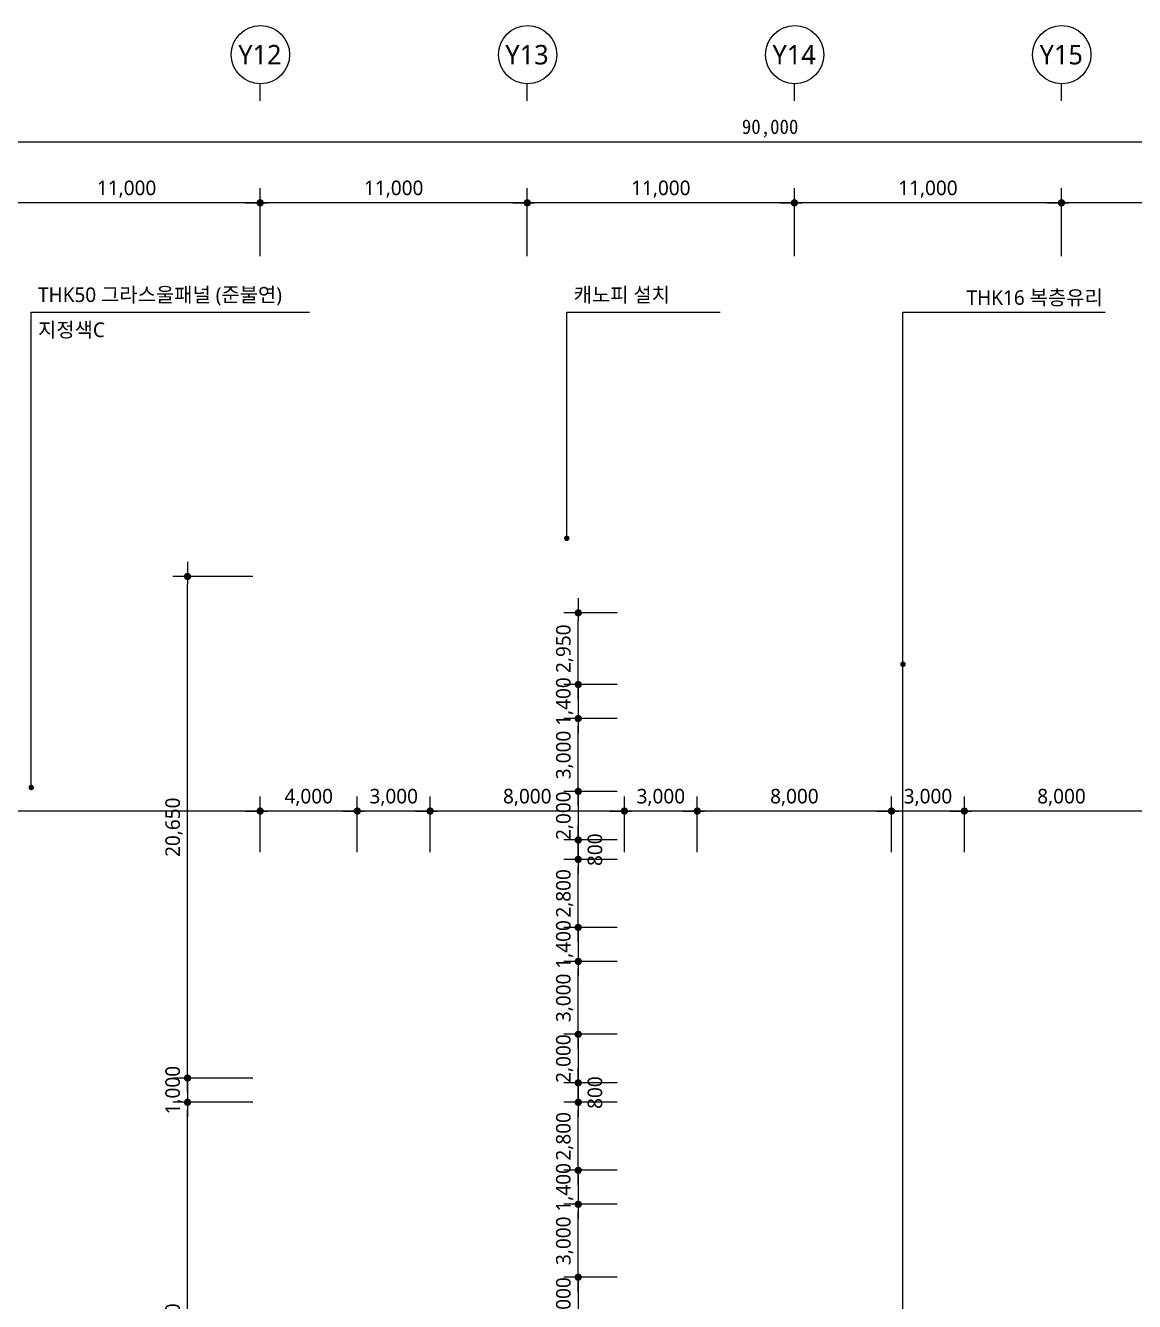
# Model space of a CAD drawing. Header units: millimetres. Extents: x 4937160 to 6265723, y 243853 to 348825.
# Drawn here: x 5818360 to 5864028, y 296293 to 348825 of the extents above; entities that cross this region are included whole.
import ezdxf
from ezdxf.enums import TextEntityAlignment as Align

# ---------------------------------------------------------------- set-up
doc = ezdxf.new("R2010")
doc.units = ezdxf.units.MM
doc.layers.get('0').update_dxf_attribs({"linetype": 'CONTINUOUS'})
for name, color, linetype, lineweight in [('A-AXIS-BUBL', 7, 'CONTINUOUS', 25), ('A-MKXS-TEXT2', 7, 'CONTINUOUS', 25), ('A-XXXX-TXT2', 3, 'CONTINUOUS', 25)]:
    doc.layers.add(name, color=color, linetype=linetype, lineweight=lineweight)
doc.layers.add('DIM', color=7, linetype='CONTINUOUS')
doc.styles.add('HY울릉도L', font='')
doc.styles.add('돋움체', font='')
doc.styles.add('맑은고딕', font='malgun.ttf')
doc.styles.get('HY울릉도L').set_extended_font_data('HYwulM')
doc.styles.get('돋움체').set_extended_font_data('DotumChe')
doc.dimstyles.new('CDIM', dxfattribs={"dimtxt": 3, "dimasz": 1.5, "dimexe": 2, "dimexo": 1, "dimgap": 1, "dimtad": 1, "dimdec": 0, "dimrnd": 0.5, "dimzin": 0, "dimdsep": 32, "dimlunit": 6, "dimtxsty": 'HY울릉도L', "dimblk1": '_CIDOT', "dimblk2": '_CIDOT', "dimsah": 1, "dimcen": 5.5, "dimclrd": 2, "dimclre": 2, "dimclrt": 7, "dimadec": 0, "dimazin": 0, "dimtfac": 1, "dimtdec": 0, "dimtix": 1, "dimtmove": 2, "dimatfit": 1, "dimldrblk": '_CIDOT', "dimfxl": 1, "dimtolj": 1, "dimtzin": 0, "dimlwd": -1, "dimarcsym": 0})

# ---------------------------------------------------------------- blocks, each defined once
blk = doc.blocks.new('_CIDOT')
at = {"color": 0, "linetype": 'ByBlock'}
blk.add_line((2, 0), (-1, 0), dxfattribs=at)
at = {"color": 0, "linetype": 'ByBlock', "const_width": 0.5}
blk.add_lwpolyline([(-0.25, 0, 1), (0.25, 0, 1)], format="xyb", close=True, dxfattribs=at)
blk = doc.blocks.new('*D1035')
at = {"layer": 'DIM', "lineweight": -2, "transparency": 16777216}
for p, q in [((5861023, 339325), (5861023, 342125)), ((5872023, 339325), (5872023, 342125))]:
    blk.add_line(p, q, dxfattribs=at)
at = {"layer": 'DIM', "transparency": 16777216}
blk.add_line((5871723, 341525), (5861323, 341525), dxfattribs=at)
at = {"layer": 'DIM', "transparency": 16777216, "xscale": 300, "yscale": 300, "zscale": 300}
for p, rotation in [((5861023, 341525), 179.999999999869), ((5872023, 341525), 359.999999999869)]:
    blk.add_blockref('_CIDOT', p, dxfattribs=dict(at, rotation=rotation))
at = {"layer": 'DIM', "color": 3, "transparency": 16777216, "insert": (5866523, 342087), "char_height": 600, "attachment_point": 5, "style": '맑은고딕'}
blk.add_mtext('\\A1;11,000', dxfattribs=at)
blk = doc.blocks.new('*D1036')
at = {"layer": 'DIM', "lineweight": -2, "transparency": 16777216}
for p, q in [((5850023, 339325), (5850023, 342125)), ((5861023, 339325), (5861023, 342125))]:
    blk.add_line(p, q, dxfattribs=at)
at = {"layer": 'DIM', "transparency": 16777216}
blk.add_line((5860723, 341525), (5850323, 341525), dxfattribs=at)
at = {"layer": 'DIM', "transparency": 16777216, "xscale": 300, "yscale": 300, "zscale": 300}
for p, rotation in [((5850023, 341525), 179.9999999998739), ((5861023, 341525), 359.9999999998739)]:
    blk.add_blockref('_CIDOT', p, dxfattribs=dict(at, rotation=rotation))
at = {"layer": 'DIM', "color": 3, "transparency": 16777216, "insert": (5855523, 342087), "char_height": 600, "attachment_point": 5, "style": '맑은고딕'}
blk.add_mtext('\\A1;11,000', dxfattribs=at)
blk = doc.blocks.new('*D1037')
at = {"layer": 'DIM', "lineweight": -2, "transparency": 16777216}
for p, q in [((5839023, 339325), (5839023, 342125)), ((5850023, 339325), (5850023, 342125))]:
    blk.add_line(p, q, dxfattribs=at)
at = {"layer": 'DIM', "transparency": 16777216}
blk.add_line((5849723, 341525), (5839323, 341525), dxfattribs=at)
at = {"layer": 'DIM', "transparency": 16777216, "xscale": 300, "yscale": 300, "zscale": 300}
for p, rotation in [((5839023, 341525), 179.999999999869), ((5850023, 341525), 359.999999999869)]:
    blk.add_blockref('_CIDOT', p, dxfattribs=dict(at, rotation=rotation))
at = {"layer": 'DIM', "color": 3, "transparency": 16777216, "insert": (5844523, 342087), "char_height": 600, "attachment_point": 5, "style": '맑은고딕'}
blk.add_mtext('\\A1;11,000', dxfattribs=at)
blk = doc.blocks.new('*D1038')
at = {"layer": 'DIM', "lineweight": -2, "transparency": 16777216}
for p, q in [((5828023, 339325), (5828023, 342125)), ((5839023, 339325), (5839023, 342125))]:
    blk.add_line(p, q, dxfattribs=at)
at = {"layer": 'DIM', "transparency": 16777216}
blk.add_line((5838723, 341525), (5828323, 341525), dxfattribs=at)
at = {"layer": 'DIM', "transparency": 16777216, "xscale": 300, "yscale": 300, "zscale": 300}
for p, rotation in [((5828023, 341525), 179.9999999998739), ((5839023, 341525), 359.9999999998739)]:
    blk.add_blockref('_CIDOT', p, dxfattribs=dict(at, rotation=rotation))
at = {"layer": 'DIM', "color": 3, "transparency": 16777216, "insert": (5833523, 342087), "char_height": 600, "attachment_point": 5, "style": '맑은고딕'}
blk.add_mtext('\\A1;11,000', dxfattribs=at)
blk = doc.blocks.new('*D1039')
at = {"layer": 'DIM', "lineweight": -2, "transparency": 16777216}
for p, q in [((5817023, 339325), (5817023, 342125)), ((5828023, 339325), (5828023, 342125))]:
    blk.add_line(p, q, dxfattribs=at)
at = {"layer": 'DIM', "transparency": 16777216}
blk.add_line((5827723, 341525), (5817323, 341525), dxfattribs=at)
at = {"layer": 'DIM', "transparency": 16777216, "xscale": 300, "yscale": 300, "zscale": 300, "rotation": 180}
blk.add_blockref('_CIDOT', (5817023, 341525), dxfattribs=at)
at = {"layer": 'DIM', "transparency": 16777216, "xscale": 300, "yscale": 300, "zscale": 300}
blk.add_blockref('_CIDOT', (5828023, 341525), dxfattribs=at)
at = {"layer": 'DIM', "color": 3, "transparency": 16777216, "insert": (5822523, 342087), "char_height": 600, "attachment_point": 5, "style": '맑은고딕'}
blk.add_mtext('\\A1;11,000', dxfattribs=at)
blk = doc.blocks.new('*D1041')
at = {"layer": 'DIM', "lineweight": -2, "transparency": 16777216}
for p, q in [((5804023, 339225), (5804023, 344425)), ((5894023, 339225), (5894023, 344425))]:
    blk.add_line(p, q, dxfattribs=at)
at = {"layer": 'DIM', "transparency": 16777216}
blk.add_line((5893723, 344025), (5804323, 344025), dxfattribs=at)
at = {"layer": 'DIM', "transparency": 16777216, "xscale": 300, "yscale": 300, "zscale": 300}
for p, rotation in [((5804023, 344025), 179.9999999999366), ((5894023, 344025), 359.9999999999366)]:
    blk.add_blockref('_CIDOT', p, dxfattribs=dict(at, rotation=rotation))
at = {"layer": 'DIM', "color": 3, "transparency": 16777216, "insert": (5849023, 344582), "char_height": 600, "attachment_point": 5, "style": '돋움체'}
blk.add_mtext('\\A1;90,000', dxfattribs=at)
blk = doc.blocks.new('*D1277')
at = {"layer": 'DIM', "transparency": 16777216}
for p, q in [((5825033, 305793), (5825033, 306093)), ((5825033, 305493), (5825033, 304493)), ((5825033, 304193), (5825033, 303893))]:
    blk.add_line(p, q, dxfattribs=at)
at = {"layer": 'DIM', "lineweight": -2, "transparency": 16777216}
for p, q in [((5827723, 305493), (5824433, 305493)), ((5827723, 304493), (5824433, 304493))]:
    blk.add_line(p, q, dxfattribs=at)
at = {"layer": 'DIM', "transparency": 16777216, "xscale": 300, "yscale": 300, "zscale": 300}
for p, rotation in [((5825033, 305493), 270), ((5825033, 304493), 90)]:
    blk.add_blockref('_CIDOT', p, dxfattribs=dict(at, rotation=rotation))
at = {"layer": 'DIM', "color": 3, "transparency": 16777216, "insert": (5824471, 304993), "char_height": 600, "attachment_point": 5, "rotation": 90, "style": '맑은고딕'}
blk.add_mtext('\\A1;1,000', dxfattribs=at)
blk = doc.blocks.new('*D1278')
at = {"layer": 'DIM', "lineweight": -2, "transparency": 16777216}
for p, q in [((5827723, 326143), (5824433, 326143)), ((5827723, 305493), (5824433, 305493))]:
    blk.add_line(p, q, dxfattribs=at)
at = {"layer": 'DIM', "transparency": 16777216}
blk.add_line((5825033, 305793), (5825033, 325843), dxfattribs=at)
at = {"layer": 'DIM', "transparency": 16777216, "xscale": 300, "yscale": 300, "zscale": 300}
for p, rotation in [((5825033, 326143), 90), ((5825033, 305493), 270)]:
    blk.add_blockref('_CIDOT', p, dxfattribs=dict(at, rotation=rotation))
at = {"layer": 'DIM', "color": 3, "transparency": 16777216, "insert": (5824473, 315818), "char_height": 600, "attachment_point": 5, "rotation": 90, "style": '맑은고딕'}
blk.add_mtext('\\A1;20,650', dxfattribs=at)
blk = doc.blocks.new('*D1279')
at = {"layer": 'DIM', "lineweight": -2, "transparency": 16777216}
for p, q in [((5842723, 324643), (5840522, 324643)), ((5842723, 321693), (5840522, 321693))]:
    blk.add_line(p, q, dxfattribs=at)
at = {"layer": 'DIM', "transparency": 16777216}
blk.add_line((5841122, 321993), (5841122, 324343), dxfattribs=at)
at = {"layer": 'DIM', "transparency": 16777216, "xscale": 300, "yscale": 300, "zscale": 300}
for p, rotation in [((5841122, 324643), 90), ((5841122, 321693), 270)]:
    blk.add_blockref('_CIDOT', p, dxfattribs=dict(at, rotation=rotation))
at = {"layer": 'DIM', "color": 3, "transparency": 16777216, "insert": (5840561, 323168), "char_height": 600, "attachment_point": 5, "rotation": 90, "style": '맑은고딕'}
blk.add_mtext('\\A1;2,950', dxfattribs=at)
blk = doc.blocks.new('*D1280')
at = {"layer": 'DIM', "transparency": 16777216}
for p, q in [((5841122, 321993), (5841122, 322293)), ((5841122, 321693), (5841122, 320293)), ((5841122, 319993), (5841122, 319693))]:
    blk.add_line(p, q, dxfattribs=at)
at = {"layer": 'DIM', "lineweight": -2, "transparency": 16777216}
for p, q in [((5842723, 321693), (5840522, 321693)), ((5842723, 320293), (5840522, 320293))]:
    blk.add_line(p, q, dxfattribs=at)
at = {"layer": 'DIM', "transparency": 16777216, "xscale": 300, "yscale": 300, "zscale": 300}
for p, rotation in [((5841122, 321693), 270), ((5841122, 320293), 90)]:
    blk.add_blockref('_CIDOT', p, dxfattribs=dict(at, rotation=rotation))
at = {"layer": 'DIM', "color": 3, "transparency": 16777216, "insert": (5840560, 320993), "char_height": 600, "attachment_point": 5, "rotation": 90, "style": '맑은고딕'}
blk.add_mtext('\\A1;1,400', dxfattribs=at)
blk = doc.blocks.new('*D1281')
at = {"layer": 'DIM', "lineweight": -2, "transparency": 16777216}
for p, q in [((5842723, 320293), (5840522, 320293)), ((5842723, 317293), (5840522, 317293))]:
    blk.add_line(p, q, dxfattribs=at)
at = {"layer": 'DIM', "transparency": 16777216}
blk.add_line((5841122, 317593), (5841122, 319993), dxfattribs=at)
at = {"layer": 'DIM', "transparency": 16777216, "xscale": 300, "yscale": 300, "zscale": 300}
for p, rotation in [((5841122, 320293), 90), ((5841122, 317293), 270)]:
    blk.add_blockref('_CIDOT', p, dxfattribs=dict(at, rotation=rotation))
at = {"layer": 'DIM', "color": 3, "transparency": 16777216, "insert": (5840561, 318793), "char_height": 600, "attachment_point": 5, "rotation": 90, "style": '맑은고딕'}
blk.add_mtext('\\A1;3,000', dxfattribs=at)
blk = doc.blocks.new('*D1282')
at = {"layer": 'DIM', "transparency": 16777216}
for p, q in [((5841122, 317593), (5841122, 317893)), ((5841122, 317293), (5841122, 315293)), ((5841122, 314993), (5841122, 314693))]:
    blk.add_line(p, q, dxfattribs=at)
at = {"layer": 'DIM', "lineweight": -2, "transparency": 16777216}
for p, q in [((5842723, 317293), (5840522, 317293)), ((5842723, 315293), (5840522, 315293))]:
    blk.add_line(p, q, dxfattribs=at)
at = {"layer": 'DIM', "transparency": 16777216, "xscale": 300, "yscale": 300, "zscale": 300}
for p, rotation in [((5841122, 317293), 270), ((5841122, 315293), 90)]:
    blk.add_blockref('_CIDOT', p, dxfattribs=dict(at, rotation=rotation))
at = {"layer": 'DIM', "color": 3, "transparency": 16777216, "insert": (5840561, 316293), "char_height": 600, "attachment_point": 5, "rotation": 90, "style": '맑은고딕'}
blk.add_mtext('\\A1;2,000', dxfattribs=at)
blk = doc.blocks.new('*D1283')
at = {"layer": 'DIM', "transparency": 16777216}
for p, q in [((5841122, 315593), (5841122, 315893)), ((5841122, 314493), (5841122, 315293)), ((5841122, 314193), (5841122, 313893))]:
    blk.add_line(p, q, dxfattribs=at)
at = {"layer": 'DIM', "lineweight": -2, "transparency": 16777216}
for p, q in [((5842723, 315293), (5840522, 315293)), ((5842723, 314493), (5840522, 314493))]:
    blk.add_line(p, q, dxfattribs=at)
at = {"layer": 'DIM', "transparency": 16777216, "xscale": 300, "yscale": 300, "zscale": 300}
for p, rotation in [((5841122, 315293), 270), ((5841122, 314493), 90)]:
    blk.add_blockref('_CIDOT', p, dxfattribs=dict(at, rotation=rotation))
at = {"layer": 'DIM', "color": 3, "transparency": 16777216, "insert": (5841812, 314893), "char_height": 600, "attachment_point": 5, "rotation": 90, "style": '맑은고딕'}
blk.add_mtext('\\A1;800', dxfattribs=at)
blk = doc.blocks.new('*D1284')
at = {"layer": 'DIM', "lineweight": -2, "transparency": 16777216}
for p, q in [((5842723, 314493), (5840522, 314493)), ((5842723, 311693), (5840522, 311693))]:
    blk.add_line(p, q, dxfattribs=at)
at = {"layer": 'DIM', "transparency": 16777216}
blk.add_line((5841122, 311993), (5841122, 314193), dxfattribs=at)
at = {"layer": 'DIM', "transparency": 16777216, "xscale": 300, "yscale": 300, "zscale": 300}
for p, rotation in [((5841122, 314493), 90), ((5841122, 311693), 270)]:
    blk.add_blockref('_CIDOT', p, dxfattribs=dict(at, rotation=rotation))
at = {"layer": 'DIM', "color": 3, "transparency": 16777216, "insert": (5840561, 313093), "char_height": 600, "attachment_point": 5, "rotation": 90, "style": '맑은고딕'}
blk.add_mtext('\\A1;2,800', dxfattribs=at)
blk = doc.blocks.new('*D1285')
at = {"layer": 'DIM', "transparency": 16777216}
for p, q in [((5841122, 311993), (5841122, 312293)), ((5841122, 311693), (5841122, 310293)), ((5841122, 309993), (5841122, 309693))]:
    blk.add_line(p, q, dxfattribs=at)
at = {"layer": 'DIM', "lineweight": -2, "transparency": 16777216}
for p, q in [((5842723, 311693), (5840522, 311693)), ((5842723, 310293), (5840522, 310293))]:
    blk.add_line(p, q, dxfattribs=at)
at = {"layer": 'DIM', "transparency": 16777216, "xscale": 300, "yscale": 300, "zscale": 300}
for p, rotation in [((5841122, 311693), 270), ((5841122, 310293), 90)]:
    blk.add_blockref('_CIDOT', p, dxfattribs=dict(at, rotation=rotation))
at = {"layer": 'DIM', "color": 3, "transparency": 16777216, "insert": (5840560, 310993), "char_height": 600, "attachment_point": 5, "rotation": 90, "style": '맑은고딕'}
blk.add_mtext('\\A1;1,400', dxfattribs=at)
blk = doc.blocks.new('*D1286')
at = {"layer": 'DIM', "lineweight": -2, "transparency": 16777216}
for p, q in [((5842723, 310293), (5840522, 310293)), ((5842723, 307293), (5840522, 307293))]:
    blk.add_line(p, q, dxfattribs=at)
at = {"layer": 'DIM', "transparency": 16777216}
blk.add_line((5841122, 307593), (5841122, 309993), dxfattribs=at)
at = {"layer": 'DIM', "transparency": 16777216, "xscale": 300, "yscale": 300, "zscale": 300}
for p, rotation in [((5841122, 310293), 90), ((5841122, 307293), 270)]:
    blk.add_blockref('_CIDOT', p, dxfattribs=dict(at, rotation=rotation))
at = {"layer": 'DIM', "color": 3, "transparency": 16777216, "insert": (5840561, 308793), "char_height": 600, "attachment_point": 5, "rotation": 90, "style": '맑은고딕'}
blk.add_mtext('\\A1;3,000', dxfattribs=at)
blk = doc.blocks.new('*D1287')
at = {"layer": 'DIM', "transparency": 16777216}
for p, q in [((5841122, 307593), (5841122, 307893)), ((5841122, 307293), (5841122, 305293)), ((5841122, 304993), (5841122, 304693))]:
    blk.add_line(p, q, dxfattribs=at)
at = {"layer": 'DIM', "lineweight": -2, "transparency": 16777216}
for p, q in [((5842723, 307293), (5840522, 307293)), ((5842723, 305293), (5840522, 305293))]:
    blk.add_line(p, q, dxfattribs=at)
at = {"layer": 'DIM', "transparency": 16777216, "xscale": 300, "yscale": 300, "zscale": 300}
for p, rotation in [((5841122, 307293), 270), ((5841122, 305293), 90)]:
    blk.add_blockref('_CIDOT', p, dxfattribs=dict(at, rotation=rotation))
at = {"layer": 'DIM', "color": 3, "transparency": 16777216, "insert": (5840561, 306293), "char_height": 600, "attachment_point": 5, "rotation": 90, "style": '맑은고딕'}
blk.add_mtext('\\A1;2,000', dxfattribs=at)
blk = doc.blocks.new('*D1288')
at = {"layer": 'DIM', "transparency": 16777216}
for p, q in [((5841122, 305593), (5841122, 305893)), ((5841122, 304493), (5841122, 305293)), ((5841122, 304193), (5841122, 303893))]:
    blk.add_line(p, q, dxfattribs=at)
at = {"layer": 'DIM', "lineweight": -2, "transparency": 16777216}
for p, q in [((5842723, 305293), (5840522, 305293)), ((5842723, 304493), (5840522, 304493))]:
    blk.add_line(p, q, dxfattribs=at)
at = {"layer": 'DIM', "transparency": 16777216, "xscale": 300, "yscale": 300, "zscale": 300}
for p, rotation in [((5841122, 305293), 270), ((5841122, 304493), 90)]:
    blk.add_blockref('_CIDOT', p, dxfattribs=dict(at, rotation=rotation))
at = {"layer": 'DIM', "color": 3, "transparency": 16777216, "insert": (5841812, 304893), "char_height": 600, "attachment_point": 5, "rotation": 90, "style": '맑은고딕'}
blk.add_mtext('\\A1;800', dxfattribs=at)
blk = doc.blocks.new('*D1289')
at = {"layer": 'DIM', "lineweight": -2, "transparency": 16777216}
for p, q in [((5842723, 304493), (5840522, 304493)), ((5842723, 301693), (5840522, 301693))]:
    blk.add_line(p, q, dxfattribs=at)
at = {"layer": 'DIM', "transparency": 16777216}
blk.add_line((5841122, 301993), (5841122, 304193), dxfattribs=at)
at = {"layer": 'DIM', "transparency": 16777216, "xscale": 300, "yscale": 300, "zscale": 300}
for p, rotation in [((5841122, 304493), 90), ((5841122, 301693), 270)]:
    blk.add_blockref('_CIDOT', p, dxfattribs=dict(at, rotation=rotation))
at = {"layer": 'DIM', "color": 3, "transparency": 16777216, "insert": (5840561, 303093), "char_height": 600, "attachment_point": 5, "rotation": 90, "style": '맑은고딕'}
blk.add_mtext('\\A1;2,800', dxfattribs=at)
blk = doc.blocks.new('*D1290')
at = {"layer": 'DIM', "transparency": 16777216}
for p, q in [((5841122, 301993), (5841122, 302293)), ((5841122, 301693), (5841122, 300293)), ((5841122, 299993), (5841122, 299693))]:
    blk.add_line(p, q, dxfattribs=at)
at = {"layer": 'DIM', "lineweight": -2, "transparency": 16777216}
for p, q in [((5842723, 301693), (5840522, 301693)), ((5842723, 300293), (5840522, 300293))]:
    blk.add_line(p, q, dxfattribs=at)
at = {"layer": 'DIM', "transparency": 16777216, "xscale": 300, "yscale": 300, "zscale": 300}
for p, rotation in [((5841122, 301693), 270), ((5841122, 300293), 90)]:
    blk.add_blockref('_CIDOT', p, dxfattribs=dict(at, rotation=rotation))
at = {"layer": 'DIM', "color": 3, "transparency": 16777216, "insert": (5840560, 300993), "char_height": 600, "attachment_point": 5, "rotation": 90, "style": '맑은고딕'}
blk.add_mtext('\\A1;1,400', dxfattribs=at)
blk = doc.blocks.new('*D1291')
at = {"layer": 'DIM', "lineweight": -2, "transparency": 16777216}
for p, q in [((5842723, 300293), (5840522, 300293)), ((5842723, 297293), (5840522, 297293))]:
    blk.add_line(p, q, dxfattribs=at)
at = {"layer": 'DIM', "transparency": 16777216}
blk.add_line((5841122, 297593), (5841122, 299993), dxfattribs=at)
at = {"layer": 'DIM', "transparency": 16777216, "xscale": 300, "yscale": 300, "zscale": 300}
for p, rotation in [((5841122, 300293), 90), ((5841122, 297293), 270)]:
    blk.add_blockref('_CIDOT', p, dxfattribs=dict(at, rotation=rotation))
at = {"layer": 'DIM', "color": 3, "transparency": 16777216, "insert": (5840561, 298793), "char_height": 600, "attachment_point": 5, "rotation": 90, "style": '맑은고딕'}
blk.add_mtext('\\A1;3,000', dxfattribs=at)
blk = doc.blocks.new('*D1292')
at = {"layer": 'DIM', "transparency": 16777216}
for p, q in [((5841122, 297593), (5841122, 297893)), ((5841122, 297293), (5841122, 295293)), ((5841122, 294993), (5841122, 294693))]:
    blk.add_line(p, q, dxfattribs=at)
at = {"layer": 'DIM', "lineweight": -2, "transparency": 16777216}
for p, q in [((5842723, 297293), (5840522, 297293)), ((5842723, 295293), (5840522, 295293))]:
    blk.add_line(p, q, dxfattribs=at)
at = {"layer": 'DIM', "transparency": 16777216, "xscale": 300, "yscale": 300, "zscale": 300}
for p, rotation in [((5841122, 297293), 270), ((5841122, 295293), 90)]:
    blk.add_blockref('_CIDOT', p, dxfattribs=dict(at, rotation=rotation))
at = {"layer": 'DIM', "color": 3, "transparency": 16777216, "insert": (5840561, 296293), "char_height": 600, "attachment_point": 5, "rotation": 90, "style": '맑은고딕'}
blk.add_mtext('\\A1;2,000', dxfattribs=at)
blk = doc.blocks.new('*D1307')
at = {"layer": 'DIM', "lineweight": -2, "transparency": 16777216}
for p, q in [((5846023, 314793), (5846023, 317084)), ((5854023, 314793), (5854023, 317084))]:
    blk.add_line(p, q, dxfattribs=at)
at = {"layer": 'DIM', "transparency": 16777216}
blk.add_line((5853723, 316484), (5846323, 316484), dxfattribs=at)
at = {"layer": 'DIM', "transparency": 16777216, "xscale": 300, "yscale": 300, "zscale": 300, "rotation": 180}
blk.add_blockref('_CIDOT', (5846023, 316484), dxfattribs=at)
at = {"layer": 'DIM', "transparency": 16777216, "xscale": 300, "yscale": 300, "zscale": 300}
blk.add_blockref('_CIDOT', (5854023, 316484), dxfattribs=at)
at = {"layer": 'DIM', "color": 3, "transparency": 16777216, "insert": (5850023, 317044), "char_height": 600, "attachment_point": 5, "style": '맑은고딕'}
blk.add_mtext('\\A1;8,000', dxfattribs=at)
blk = doc.blocks.new('*D1308')
at = {"layer": 'DIM', "lineweight": -2, "transparency": 16777216}
for p, q in [((5843023, 314793), (5843023, 317084)), ((5846023, 314793), (5846023, 317084))]:
    blk.add_line(p, q, dxfattribs=at)
at = {"layer": 'DIM', "transparency": 16777216}
blk.add_line((5845723, 316484), (5843323, 316484), dxfattribs=at)
at = {"layer": 'DIM', "transparency": 16777216, "xscale": 300, "yscale": 300, "zscale": 300, "rotation": 180}
blk.add_blockref('_CIDOT', (5843023, 316484), dxfattribs=at)
at = {"layer": 'DIM', "transparency": 16777216, "xscale": 300, "yscale": 300, "zscale": 300}
blk.add_blockref('_CIDOT', (5846023, 316484), dxfattribs=at)
at = {"layer": 'DIM', "color": 3, "transparency": 16777216, "insert": (5844523, 317044), "char_height": 600, "attachment_point": 5, "style": '맑은고딕'}
blk.add_mtext('\\A1;3,000', dxfattribs=at)
blk = doc.blocks.new('*D1309')
at = {"layer": 'DIM', "lineweight": -2, "transparency": 16777216}
for p, q in [((5854023, 314793), (5854023, 317084)), ((5857023, 314793), (5857023, 317084))]:
    blk.add_line(p, q, dxfattribs=at)
at = {"layer": 'DIM', "transparency": 16777216}
blk.add_line((5856723, 316484), (5854323, 316484), dxfattribs=at)
at = {"layer": 'DIM', "transparency": 16777216, "xscale": 300, "yscale": 300, "zscale": 300, "rotation": 180}
blk.add_blockref('_CIDOT', (5854023, 316484), dxfattribs=at)
at = {"layer": 'DIM', "transparency": 16777216, "xscale": 300, "yscale": 300, "zscale": 300}
blk.add_blockref('_CIDOT', (5857023, 316484), dxfattribs=at)
at = {"layer": 'DIM', "color": 3, "transparency": 16777216, "insert": (5855523, 317044), "char_height": 600, "attachment_point": 5, "style": '맑은고딕'}
blk.add_mtext('\\A1;3,000', dxfattribs=at)
blk = doc.blocks.new('*D1311')
at = {"layer": 'DIM', "lineweight": -2, "transparency": 16777216}
for p, q in [((5857023, 314793), (5857023, 317084)), ((5865023, 314793), (5865023, 317084))]:
    blk.add_line(p, q, dxfattribs=at)
at = {"layer": 'DIM', "transparency": 16777216}
blk.add_line((5864723, 316484), (5857323, 316484), dxfattribs=at)
at = {"layer": 'DIM', "transparency": 16777216, "xscale": 300, "yscale": 300, "zscale": 300, "rotation": 180}
blk.add_blockref('_CIDOT', (5857023, 316484), dxfattribs=at)
at = {"layer": 'DIM', "transparency": 16777216, "xscale": 300, "yscale": 300, "zscale": 300}
blk.add_blockref('_CIDOT', (5865023, 316484), dxfattribs=at)
at = {"layer": 'DIM', "color": 3, "transparency": 16777216, "insert": (5861023, 317044), "char_height": 600, "attachment_point": 5, "style": '맑은고딕'}
blk.add_mtext('\\A1;8,000', dxfattribs=at)
blk = doc.blocks.new('*D1313')
at = {"layer": 'DIM', "lineweight": -2, "transparency": 16777216}
for p, q in [((5803523, 314793), (5803523, 317084)), ((5828023, 314793), (5828023, 317084))]:
    blk.add_line(p, q, dxfattribs=at)
at = {"layer": 'DIM', "transparency": 16777216}
blk.add_line((5827723, 316484), (5803823, 316484), dxfattribs=at)
at = {"layer": 'DIM', "transparency": 16777216, "xscale": 300, "yscale": 300, "zscale": 300, "rotation": 180}
blk.add_blockref('_CIDOT', (5803523, 316484), dxfattribs=at)
at = {"layer": 'DIM', "transparency": 16777216, "xscale": 300, "yscale": 300, "zscale": 300}
blk.add_blockref('_CIDOT', (5828023, 316484), dxfattribs=at)
at = {"layer": 'DIM', "color": 3, "transparency": 16777216, "insert": (5815773, 317044), "char_height": 600, "attachment_point": 5, "style": '맑은고딕'}
blk.add_mtext('\\A1;24,500', dxfattribs=at)
blk = doc.blocks.new('*D1314')
at = {"layer": 'DIM', "lineweight": -2, "transparency": 16777216}
for p, q in [((5832023, 314793), (5832023, 317084)), ((5835023, 314793), (5835023, 317084))]:
    blk.add_line(p, q, dxfattribs=at)
at = {"layer": 'DIM', "transparency": 16777216}
blk.add_line((5834723, 316484), (5832323, 316484), dxfattribs=at)
at = {"layer": 'DIM', "transparency": 16777216, "xscale": 300, "yscale": 300, "zscale": 300, "rotation": 180}
blk.add_blockref('_CIDOT', (5832023, 316484), dxfattribs=at)
at = {"layer": 'DIM', "transparency": 16777216, "xscale": 300, "yscale": 300, "zscale": 300}
blk.add_blockref('_CIDOT', (5835023, 316484), dxfattribs=at)
at = {"layer": 'DIM', "color": 3, "transparency": 16777216, "insert": (5833523, 317044), "char_height": 600, "attachment_point": 5, "style": '맑은고딕'}
blk.add_mtext('\\A1;3,000', dxfattribs=at)
blk = doc.blocks.new('*D1315')
at = {"layer": 'DIM', "lineweight": -2, "transparency": 16777216}
for p, q in [((5828023, 314793), (5828023, 317084)), ((5832023, 314793), (5832023, 317084))]:
    blk.add_line(p, q, dxfattribs=at)
at = {"layer": 'DIM', "transparency": 16777216}
blk.add_line((5831723, 316484), (5828323, 316484), dxfattribs=at)
at = {"layer": 'DIM', "transparency": 16777216, "xscale": 300, "yscale": 300, "zscale": 300, "rotation": 180}
blk.add_blockref('_CIDOT', (5828023, 316484), dxfattribs=at)
at = {"layer": 'DIM', "transparency": 16777216, "xscale": 300, "yscale": 300, "zscale": 300}
blk.add_blockref('_CIDOT', (5832023, 316484), dxfattribs=at)
at = {"layer": 'DIM', "color": 3, "transparency": 16777216, "insert": (5830023, 317044), "char_height": 600, "attachment_point": 5, "style": '맑은고딕'}
blk.add_mtext('\\A1;4,000', dxfattribs=at)
blk = doc.blocks.new('*D1316')
at = {"layer": 'DIM', "lineweight": -2, "transparency": 16777216}
for p, q in [((5835023, 314793), (5835023, 317084)), ((5843023, 314793), (5843023, 317084))]:
    blk.add_line(p, q, dxfattribs=at)
at = {"layer": 'DIM', "transparency": 16777216}
blk.add_line((5842723, 316484), (5835323, 316484), dxfattribs=at)
at = {"layer": 'DIM', "transparency": 16777216, "xscale": 300, "yscale": 300, "zscale": 300, "rotation": 180}
blk.add_blockref('_CIDOT', (5835023, 316484), dxfattribs=at)
at = {"layer": 'DIM', "transparency": 16777216, "xscale": 300, "yscale": 300, "zscale": 300}
blk.add_blockref('_CIDOT', (5843023, 316484), dxfattribs=at)
at = {"layer": 'DIM', "color": 3, "transparency": 16777216, "insert": (5839023, 317044), "char_height": 600, "attachment_point": 5, "style": '맑은고딕'}
blk.add_mtext('\\A1;8,000', dxfattribs=at)
blk = doc.blocks.new('*D1474')
at = {"layer": 'DIM', "lineweight": -2, "transparency": 16777216}
for p, q in [((5827723, 304493), (5824433, 304493)), ((5827723, 285493), (5824433, 285493))]:
    blk.add_line(p, q, dxfattribs=at)
at = {"layer": 'DIM', "transparency": 16777216}
blk.add_line((5825033, 285793), (5825033, 304193), dxfattribs=at)
at = {"layer": 'DIM', "transparency": 16777216, "xscale": 300, "yscale": 300, "zscale": 300}
for p, rotation in [((5825033, 304493), 90), ((5825033, 285493), 270)]:
    blk.add_blockref('_CIDOT', p, dxfattribs=dict(at, rotation=rotation))
at = {"layer": 'DIM', "color": 3, "transparency": 16777216, "insert": (5824471, 294993), "char_height": 600, "attachment_point": 5, "rotation": 90, "style": '맑은고딕'}
blk.add_mtext('\\A1;19,000', dxfattribs=at)

msp = doc.modelspace()

# ---------------------------------------------------------------- linework, layer by layer
at = {"layer": 'A-AXIS-BUBL', "ltscale": 0.2}
for p, q in [((5828023.5, 345724.9), (5828023.5, 346425)), ((5839023.5, 345724.9), (5839023.5, 346425)), ((5850023.5, 345724.9), (5850023.5, 346425)), ((5861023.5, 345724.9), (5861023.5, 346425))]:
    msp.add_line(p, q, dxfattribs=at)
for centre in [(5828035.2, 347624.9), (5839035.2, 347624.9), (5850035.2, 347624.9), (5861035.2, 347624.9)]:
    msp.add_circle(centre, 1200, dxfattribs=at)
at = {"layer": 'A-MKXS-TEXT2'}
for p, q in [((5818596.8, 317455.1), (5818596.8, 337024.9)), ((5818596.8, 337024.9), (5830049.9, 337024.9)), ((5840650.1, 337024.9), (5846971.1, 337024.9)), ((5840650.1, 327714.5), (5840650.1, 337024.9)), ((5854495.4, 275057.2), (5854495.4, 337024.9)), ((5854495.4, 337024.9), (5862816.4, 337024.9))]:
    msp.add_line(p, q, dxfattribs=at)
at = {"layer": 'A-MKXS-TEXT2', "const_width": 112.5}
for points in [[(5840650.1, 327658.2, 1), (5840650.1, 327770.7, 1)], [(5854495.4, 322472.7, 1), (5854495.4, 322585.2, 1)], [(5818596.8, 317398.8, 1), (5818596.8, 317511.3, 1)]]:
    msp.add_lwpolyline(points, format="xyb", close=True, dxfattribs=at)

# ---------------------------------------------------------------- texts
at = {"layer": 'A-MKXS-TEXT2', "style": '맑은고딕'}
for s, p in [('THK50 그라스울패널 (준불연)', (5818877.2, 337741.9)), ('캐노피 설치', (5840930.4, 337741.9)), ('지정색C', (5818877.2, 336298.5))]:
    msp.add_text(s, height=600, dxfattribs=at).set_placement(p, align=Align.MIDDLE_LEFT)
msp.add_text('THK16 복층유리', height=600, dxfattribs=at).set_placement((5862722.6, 337624.9), align=Align.MIDDLE_RIGHT)
at = {"layer": 'A-XXXX-TXT2', "ltscale": 0.2, "style": '맑은고딕'}
for s, p in [('Y12', (5828011.7, 347624.9)), ('Y13', (5839011.7, 347624.9)), ('Y14', (5850011.7, 347624.9)), ('Y15', (5861011.7, 347624.9))]:
    msp.add_text(s, height=800, dxfattribs=at).set_placement(p, align=Align.MIDDLE_CENTER)

# ---------------------------------------------------------------- dimensions: what is measured, and where the dimension line sits
at = {"layer": 'DIM'}
for p1, p2, distance, override, picture, middle in [((5894023.5, 339024.9), (5804023.5, 339024.9), -5000, {"dimscale": 200, "dimtxsty": '돋움체', "dimclrd": 256, "dimclre": 256, "dimclrt": 3}, '*D1041', (5849023.5, 344582.1)), ((5828023.5, 339024.9), (5817023.5, 339024.9), -2500, {"dimscale": 200, "dimexe": 3, "dimexo": 1.5, "dimtxsty": '맑은고딕', "dimclrd": 256, "dimclre": 256, "dimclrt": 3}, '*D1039', (5822523.5, 342086.9)), ((5839023.5, 339024.9), (5828023.5, 339024.9), -2500, {"dimscale": 200, "dimexe": 3, "dimexo": 1.5, "dimtxsty": '맑은고딕', "dimclrd": 256, "dimclre": 256, "dimclrt": 3}, '*D1038', (5833523.5, 342086.9)), ((5850023.5, 339024.9), (5839023.5, 339024.9), -2500, {"dimscale": 200, "dimexe": 3, "dimexo": 1.5, "dimtxsty": '맑은고딕', "dimclrd": 256, "dimclre": 256, "dimclrt": 3}, '*D1037', (5844523.5, 342086.9)), ((5861023.5, 339024.9), (5850023.5, 339024.9), -2500, {"dimscale": 200, "dimexe": 3, "dimexo": 1.5, "dimtxsty": '맑은고딕', "dimclrd": 256, "dimclre": 256, "dimclrt": 3}, '*D1036', (5855523.5, 342086.9)), ((5872023.5, 339024.9), (5861023.5, 339024.9), -2500, {"dimscale": 200, "dimexe": 3, "dimexo": 1.5, "dimtxsty": '맑은고딕', "dimclrd": 256, "dimclre": 256, "dimclrt": 3}, '*D1035', (5866523.5, 342086.9))]:
    dim = msp.add_aligned_dim(p1=p1, p2=p2, distance=distance, dimstyle='CDIM', override=override, dxfattribs=at)
    dim.commit()
    dim.dimension.update_dxf_attribs({"geometry": picture, "text_midpoint": middle})
for base, p1, p2, angle, picture, middle in [((5825033.2, 326143.3), (5828023.5, 305493.3), (5828023.5, 326143.3), 90, '*D1278', (5824472.8, 315818.3)), ((5841121.5, 324643.3), (5843023.5, 321693.3), (5843023.5, 324643.3), 90, '*D1279', (5840561.2, 323168.3)), ((5841121.5, 320293.3), (5843023.5, 321693.3), (5843023.5, 320293.3), 270, '*D1280', (5840559.6, 320993.3)), ((5841121.5, 320293.3), (5843023.5, 317293.3), (5843023.5, 320293.3), 90, '*D1281', (5840561.2, 318793.3)), ((5841121.5, 315293.3), (5843023.5, 317293.3), (5843023.5, 315293.3), 270, '*D1282', (5840561.2, 316293.3)), ((5803523.5, 316483.6), (5828023.5, 314493.3), (5803523.5, 314493.3), 180, '*D1313', (5815773.5, 317043.9)), ((5828023.5, 316483.6), (5832023.5, 314493.3), (5828023.5, 314493.3), 180, '*D1315', (5830023.5, 317043.9)), ((5832023.5, 316483.6), (5835023.5, 314493.3), (5832023.5, 314493.3), 180, '*D1314', (5833523.5, 317043.9)), ((5835023.5, 316483.6), (5843023.5, 314493.3), (5835023.5, 314493.3), 180, '*D1316', (5839023.5, 317043.9)), ((5843023.5, 316483.6), (5846023.5, 314493.3), (5843023.5, 314493.3), 180, '*D1308', (5844523.5, 317043.9)), ((5846023.5, 316483.6), (5854023.5, 314493.3), (5846023.5, 314493.3), 180, '*D1307', (5850023.5, 317043.9)), ((5854023.5, 316483.6), (5857023.5, 314493.3), (5854023.5, 314493.3), 180, '*D1309', (5855523.5, 317043.9)), ((5857023.5, 316483.6), (5865023.5, 314493.3), (5857023.5, 314493.3), 180, '*D1311', (5861023.5, 317043.9)), ((5841121.5, 314493.3), (5843023.5, 311693.3), (5843023.5, 314493.3), 90, '*D1284', (5840561.2, 313093.3)), ((5841121.5, 310293.3), (5843023.5, 311693.3), (5843023.5, 310293.3), 270, '*D1285', (5840559.6, 310993.3)), ((5841121.5, 310293.3), (5843023.5, 307293.3), (5843023.5, 310293.3), 90, '*D1286', (5840561.2, 308793.3)), ((5841121.5, 305293.3), (5843023.5, 307293.3), (5843023.5, 305293.3), 270, '*D1287', (5840561.2, 306293.3)), ((5825033.2, 304493.3), (5828023.5, 305493.3), (5828023.5, 304493.3), 270, '*D1277', (5824471.2, 304993.3)), ((5825033.2, 304493.3), (5828023.5, 285493.3), (5828023.5, 304493.3), 90, '*D1474', (5824471.2, 294993.3)), ((5841121.5, 304493.3), (5843023.5, 301693.3), (5843023.5, 304493.3), 90, '*D1289', (5840561.2, 303093.3)), ((5841121.5, 300293.3), (5843023.5, 301693.3), (5843023.5, 300293.3), 270, '*D1290', (5840559.6, 300993.3)), ((5841121.5, 300293.3), (5843023.5, 297293.3), (5843023.5, 300293.3), 90, '*D1291', (5840561.2, 298793.3)), ((5841121.5, 295293.3), (5843023.5, 297293.3), (5843023.5, 295293.3), 270, '*D1292', (5840561.2, 296293.3))]:
    dim = msp.add_linear_dim(base=base, p1=p1, p2=p2, angle=angle, dimstyle='CDIM', override={"dimscale": 200, "dimexe": 3, "dimexo": 1.5, "dimtxsty": '맑은고딕', "dimclrd": 256, "dimclre": 256, "dimclrt": 3}, dxfattribs=at)
    dim.commit()
    dim.dimension.update_dxf_attribs({"geometry": picture, "text_midpoint": middle})
for base, p1, p2, picture, middle in [((5841121.5, 315293.3), (5843023.5, 314493.3), (5843023.5, 315293.3), '*D1283', (5841811.5, 314893.3)), ((5841121.5, 305293.3), (5843023.5, 304493.3), (5843023.5, 305293.3), '*D1288', (5841811.5, 304893.3))]:
    dim = msp.add_linear_dim(base=base, p1=p1, p2=p2, angle=90, dimstyle='CDIM', override={"dimscale": 200, "dimexe": 3, "dimexo": 1.5, "dimtxsty": '맑은고딕', "dimclrd": 256, "dimclre": 256, "dimclrt": 3}, dxfattribs=at)
    dim.commit()
    dim.dimension.update_dxf_attribs({"geometry": picture, "text_midpoint": middle, "dimtype": 160})

doc.saveas('drawing.dxf')
